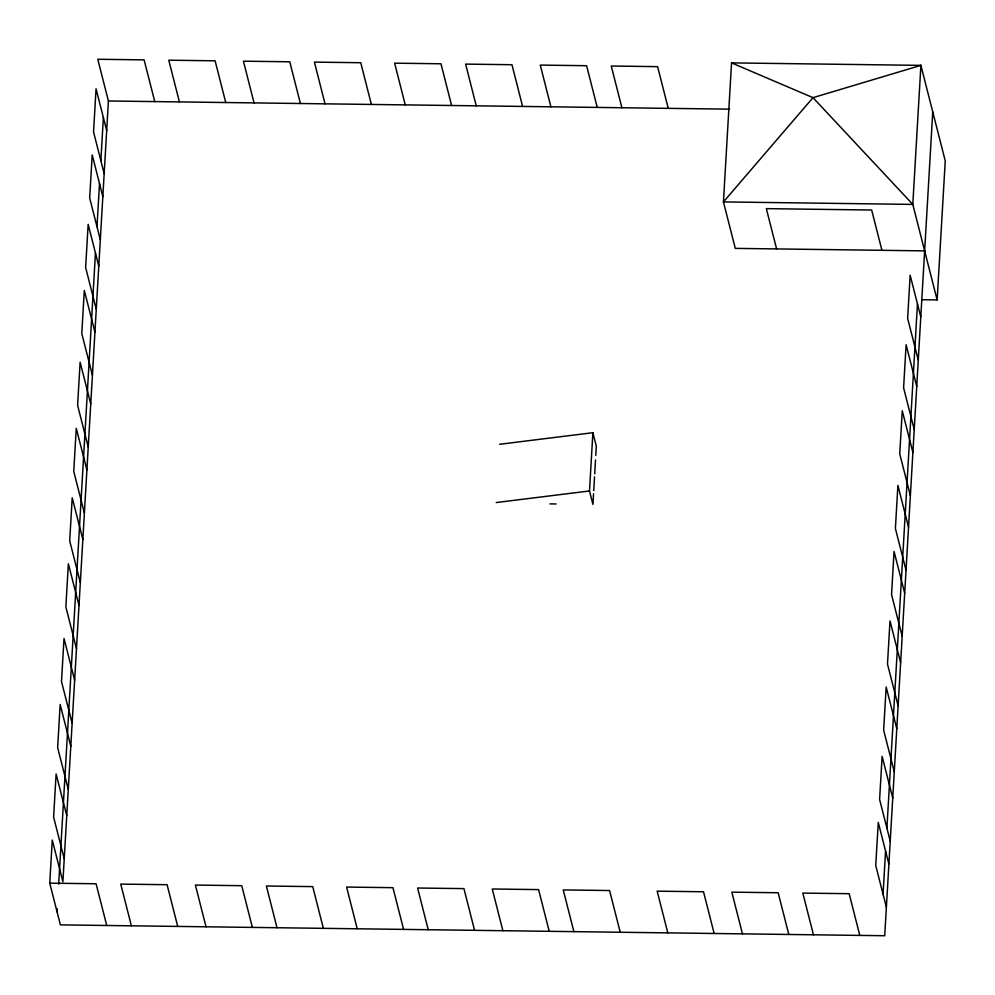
<?xml version="1.0" encoding="UTF-8"?>
<svg xmlns="http://www.w3.org/2000/svg" width="995" height="995" viewBox="0 0 995 995"><rect width="100%" height="100%" fill="white"/><g stroke="black" fill="none" stroke-linecap="round" stroke-linejoin="round"><path stroke-width="1.49" d="M932.75 111.838L884.717 935.735L60.384 924.877L49.75 883.162L52.262 840.029L62.896 881.757L108.405 100.98L97.771 59.265L144.113 59.874L154.747 101.59M57.063 911.843L57.237 908.771M58.68 884.12L95.458 253.053M97 226.711L99.512 183.577M100.843 160.643L103.368 117.522M592.92 504.453L589.488 490.958L592.883 432.701L499.614 444.292M593.02 502.923L593.555 493.719M593.729 490.659L594.537 476.854M594.712 473.794L595.52 460.001M595.781 455.399L596.316 446.195L592.883 432.701M921.631 299.719L937.141 299.93L945.25 160.892L920.897 65.371L731.549 62.884L723.44 201.91L735.293 248.377L924.641 250.877M883.062 894.219L885.575 851.086M886.906 828.151L917.465 303.898M496.219 502.55L589.488 490.958M108.405 100.98L729.584 109.164M549.961 503.88L556.093 503.967M49.75 883.162L96.092 883.771L106.726 925.487M731.549 62.884L813.002 97.659L912.801 204.41L937.141 299.93M920.785 316.932L910.151 275.217L907.639 318.338L918.273 360.053M916.743 386.408L906.109 344.693L903.597 387.814L914.231 429.529M881.918 250.305L871.657 210.02L766.337 208.639L776.61 248.924M912.888 452.464L902.254 410.748L899.741 453.869L910.375 495.597M908.534 527.114L897.9 485.398L895.388 528.519L906.022 570.235M904.691 593.169L894.057 551.454L891.545 594.575L902.179 636.303M900.637 662.645L890.003 620.93L887.49 664.051L898.124 705.766M896.793 728.701L886.159 686.985L883.647 730.119L894.281 771.834M892.751 798.065L882.117 756.337L879.605 799.47L890.226 841.185M888.896 864.12L878.262 822.405L875.749 865.526L886.383 907.241M668.242 108.355L657.608 66.64L611.266 66.031L621.9 107.746M859.792 935.412L849.158 893.697L802.816 893.087L813.45 934.803M597.249 107.423L586.615 65.707L540.273 65.098L550.907 106.813M788.799 934.479L778.165 892.751L731.822 892.142L742.457 933.87M522.599 106.44L511.965 64.725L465.61 64.103L476.244 105.831M714.149 933.497L703.515 891.769L657.173 891.159L667.794 932.875M451.606 105.495L440.972 63.779L394.629 63.17L405.263 104.885M620.221 932.253L609.587 890.537L563.245 889.928L573.879 931.643M371.384 104.45L360.75 62.722L314.408 62.113L325.042 103.828M549.228 931.32L538.593 889.605L492.251 888.995L502.885 930.711M300.403 103.505L289.769 61.789L243.427 61.18L254.061 102.895M474.565 930.337L463.931 888.622L417.589 888.013L428.223 929.728M225.741 102.522L215.107 60.807L168.764 60.197L179.398 101.913M403.584 929.405L392.95 887.677L346.608 887.067L357.23 928.783M323.363 928.347L312.728 886.62L266.386 886.01L277.02 927.726M106.689 130.556L96.055 88.829L93.542 131.962L104.177 173.677M102.833 196.612L92.199 154.897L89.687 198.017L100.321 239.733M98.779 266.088L88.157 224.373L85.632 267.493L96.266 309.209M252.369 927.402L241.748 885.687L195.393 885.077L206.027 926.793M94.935 332.143L84.301 290.428L81.789 333.549L92.423 375.277M90.744 403.92L80.122 362.205L77.598 405.326L88.232 447.041M86.901 469.976L76.267 428.26L73.754 471.394L84.388 513.109M82.846 539.452L72.212 497.736L69.7 540.857L80.334 582.585M177.719 926.42L167.085 884.704L120.743 884.095L131.377 925.81M79.003 605.507L68.369 563.792L65.857 606.925L76.491 648.64M74.65 680.157L64.016 638.442L61.503 681.563L72.137 723.278M70.794 746.213L60.16 704.497L57.648 747.631L68.282 789.346M66.752 815.689L56.118 773.973L53.606 817.106L64.24 858.822M920.897 65.371L912.801 204.41L723.44 201.91L813.002 97.659L920.897 65.371"/></g></svg>
